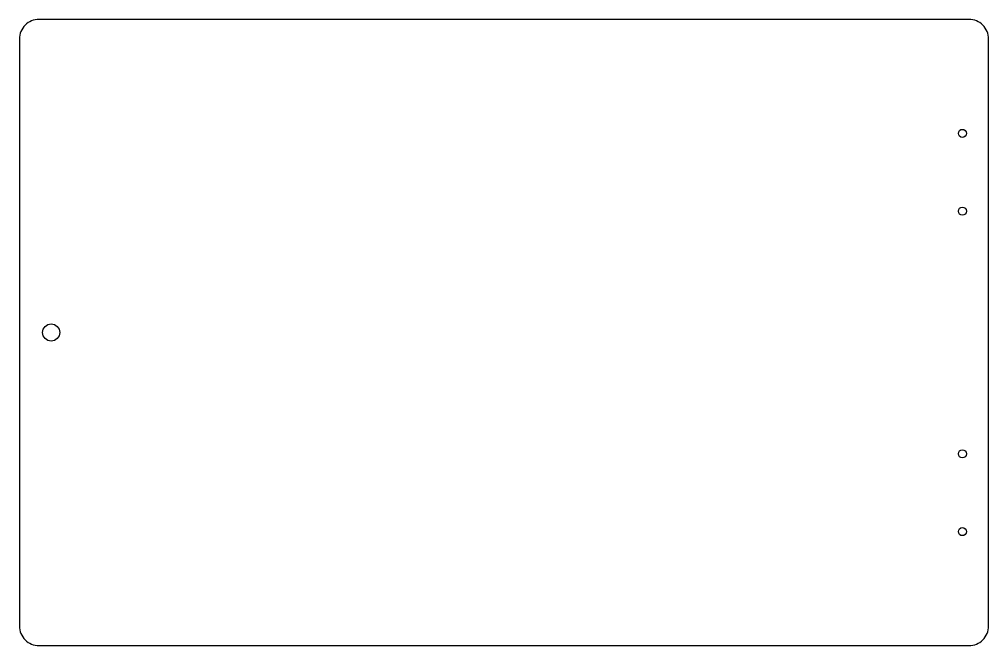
# Model space of a CAD drawing. Header units: millimetres. Extents: x 0 to 396, y -8 to 248.
import ezdxf

# ---------------------------------------------------------------- set-up
doc = ezdxf.new("R2010")
doc.units = ezdxf.units.MM

msp = doc.modelspace()

# ---------------------------------------------------------------- linework, layer by layer
msp.add_lwpolyline([(0, 240), (0, 0, 0.414214), (8, -8), (388, -8, 0.414214), (396, 0), (396, 240, 0.414214), (388, 248), (8, 248, 0.414214)], format="xyb", close=True)
for centre, radius in [((385.3, 201.4), 1.65), ((385.3, 169.6), 1.65), ((13, 120), 3.5), ((385.3, 70.4), 1.65), ((385.3, 38.6), 1.65)]:
    msp.add_circle(centre, radius)

doc.saveas('drawing.dxf')
